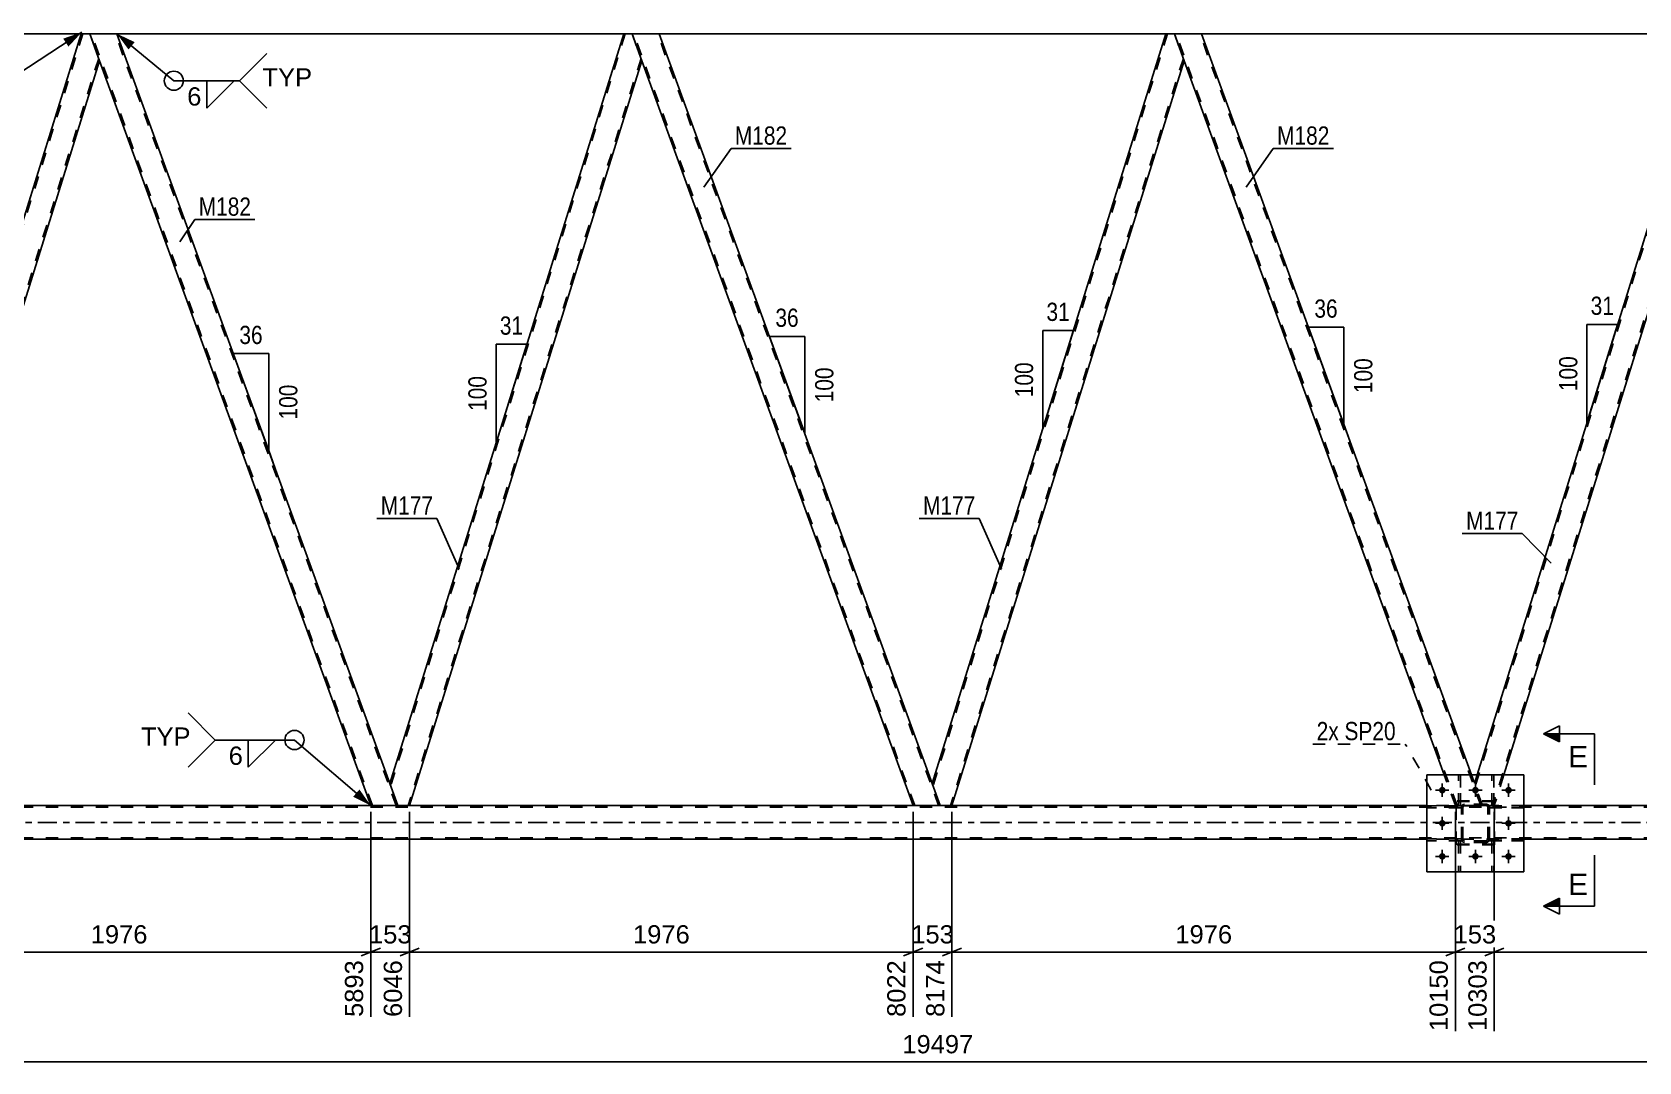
# Model space of a CAD drawing. Header units: millimetres. Extents: x 0 to 841, y 0 to 594.
# Drawn here: x 276.7 to 529, y 272.8 to 434.5 of the extents above; entities that cross this region are included whole.
import ezdxf

# ---------------------------------------------------------------- set-up
doc = ezdxf.new("R2010")
doc.units = ezdxf.units.MM
doc.linetypes.add('DXK_LINE_DOT2', pattern=[3.9198, 1.9599, -1.9599])
doc.linetypes.add('DXK_LINE_DOT3', pattern=[5.9187, 2.979, -0.9799, 0.9799, -0.9799])
doc.styles.add('Arial', font='ARIAL.TTF', dxfattribs={"height": 0.2})
doc.styles.add('Arial Narrow', font='ARIALN.TTF', dxfattribs={"height": 0.2})

# ---------------------------------------------------------------- blocks, each defined once
blk = doc.blocks.new('Part-318892525-4737 - 4655')
at = {"color": 2, "linetype": 'Continuous'}
for p, q in [((500.65, 317.88), (500.65, 317.88)), ((500.97, 317.88), (500.65, 317.88)), ((500.97, 317.88), (500.97, 317.88))]:
    blk.add_line(p, q, dxfattribs=at)
at = {"color": 7, "linetype": 'DXK_LINE_DOT2'}
for p, q in [((500.65, 313.04), (500.65, 317.88)), ((500.97, 313.04), (500.97, 317.88)), ((500.65, 313.64), (500.97, 313.64)), ((500.97, 313.04), (500.65, 313.04))]:
    blk.add_line(p, q, dxfattribs=at)
blk = doc.blocks.new('Part-318892525-4738 - 4655')
at = {"color": 2, "linetype": 'Continuous'}
for p, q in [((505.85, 317.88), (505.85, 317.88)), ((506.17, 317.88), (505.85, 317.88)), ((506.17, 317.88), (506.17, 317.88))]:
    blk.add_line(p, q, dxfattribs=at)
at = {"color": 7, "linetype": 'DXK_LINE_DOT2'}
for p, q in [((505.85, 313.04), (505.85, 317.88)), ((506.17, 313.04), (506.17, 317.88)), ((505.85, 313.64), (506.17, 313.64)), ((506.17, 313.04), (505.85, 313.04))]:
    blk.add_line(p, q, dxfattribs=at)
blk = doc.blocks.new('Part-318892525-4742 - 4655')
at = {"color": 7, "linetype": 'DXK_LINE_DOT2'}
for p, q in [((501.09, 307.84), (495.69, 307.84)), ((495.69, 307.84), (495.69, 307.52)), ((500.49, 307.52), (500.49, 307.84)), ((501.09, 307.52), (501.09, 307.84)), ((501.09, 307.52), (495.69, 307.52))]:
    blk.add_line(p, q, dxfattribs=at)
blk = doc.blocks.new('Part-318892525-4767 - 4655')
at = {"color": 7, "linetype": 'DXK_LINE_DOT2'}
for p, q in [((505.49, 307.52), (505.49, 307.84)), ((505.49, 307.84), (510.89, 307.84)), ((506.09, 307.52), (506.09, 307.84)), ((510.89, 307.84), (510.89, 307.52)), ((510.89, 307.52), (505.49, 307.52))]:
    blk.add_line(p, q, dxfattribs=at)
blk = doc.blocks.new('Part-318892525-4768 - 4655')
at = {"color": 7, "linetype": 'DXK_LINE_DOT2'}
for p, q in [((505.49, 312.72), (505.49, 313.04)), ((505.49, 313.04), (510.89, 313.04)), ((506.09, 312.72), (506.09, 313.04)), ((510.89, 313.04), (510.89, 312.72)), ((510.89, 312.72), (505.49, 312.72))]:
    blk.add_line(p, q, dxfattribs=at)
blk = doc.blocks.new('Part-318892525-4772 - 4655')
at = {"color": 7, "linetype": 'DXK_LINE_DOT2'}
for p, q in [((510.89, 313.04), (505.49, 313.04)), ((505.49, 313.04), (505.49, 312.72)), ((506.09, 312.72), (506.09, 313.04)), ((510.89, 312.72), (510.89, 313.04)), ((505.49, 312.72), (510.89, 312.72))]:
    blk.add_line(p, q, dxfattribs=at)
blk = doc.blocks.new('Part-318892525-4773 - 4655')
at = {"color": 7, "linetype": 'DXK_LINE_DOT2'}
for p, q in [((501.09, 312.8), (501.13, 312.98)), ((501.13, 312.98), (501.09, 312.8)), ((501.09, 307.76), (501.09, 312.8)), ((501.33, 312.8), (501.35, 312.89)), ((501.33, 307.76), (501.33, 312.8)), ((501.35, 312.89), (501.4, 312.97)), ((501.39, 313.24), (501.57, 313.28)), ((501.57, 313.28), (501.39, 313.24)), ((501.4, 312.97), (501.48, 313.02)), ((501.48, 313.02), (501.57, 313.04)), ((505.01, 313.28), (501.57, 313.28)), ((501.57, 313.04), (505.01, 313.04)), ((505.01, 313.28), (505.2, 313.24)), ((505.2, 313.24), (505.01, 313.28)), ((505.01, 313.04), (505.1, 313.02)), ((505.1, 313.02), (505.18, 312.97)), ((505.18, 312.97), (505.23, 312.89)), ((505.23, 312.89), (505.25, 312.8)), ((505.25, 307.76), (505.25, 312.8)), ((505.46, 312.98), (505.49, 312.8)), ((505.49, 312.8), (505.46, 312.98)), ((505.49, 307.76), (505.49, 312.8)), ((501.13, 307.58), (501.09, 307.76)), ((501.09, 307.76), (501.13, 307.58)), ((501.35, 307.67), (501.33, 307.76)), ((505.25, 307.76), (505.23, 307.67)), ((505.49, 307.76), (505.46, 307.58)), ((505.46, 307.58), (505.49, 307.76)), ((501.4, 307.59), (501.35, 307.67)), ((501.57, 307.28), (501.39, 307.32)), ((501.39, 307.32), (501.57, 307.28)), ((501.48, 307.54), (501.4, 307.59)), ((501.57, 307.52), (501.48, 307.54)), ((505.01, 307.52), (501.57, 307.52)), ((505.01, 307.28), (501.57, 307.28)), ((505.1, 307.54), (505.01, 307.52)), ((505.2, 307.32), (505.01, 307.28)), ((505.01, 307.28), (505.2, 307.32)), ((505.18, 307.59), (505.1, 307.54)), ((505.23, 307.67), (505.18, 307.59))]:
    blk.add_line(p, q, dxfattribs=at)
at = {"color": 7, "linetype": 'DXK_LINE_DOT3'}
blk.add_line((503.29, 310.28), (503.29, 310.28), dxfattribs=at)
at = {"color": 7, "linetype": 'DXK_LINE_DOT2'}
for centre, start, end in [((501.57, 312.8), 112.5, 157.5), ((501.57, 312.8), 112.5, 157.5), ((505.01, 312.8), 22.5, 67.5), ((505.01, 312.8), 22.5, 67.5), ((501.57, 307.76), 202.5, 247.5), ((501.57, 307.76), 202.5, 247.5), ((505.01, 307.76), 292.5, 337.5), ((505.01, 307.76), 292.5, 337.5)]:
    blk.add_arc(centre, 0.48, start, end, dxfattribs=at)
blk = doc.blocks.new('Part-318892525-5115 - 4655')
at = {"color": 2, "linetype": 'Continuous'}
for p, q in [((369.58, 434.28), (332.88, 316.53)), ((370.9, 434.28), (369.58, 434.28)), ((370.9, 434.28), (372.44, 430.03)), ((372.44, 430.03), (335.98, 313.06)), ((334.14, 313.06), (332.88, 316.53))]:
    blk.add_line(p, q, dxfattribs=at)
at = {"color": 7, "linetype": 'DXK_LINE_DOT2'}
for p, q in [((369.83, 434.28), (333.01, 316.16)), ((372.31, 430.4), (335.73, 313.06)), ((335.98, 313.06), (334.14, 313.06))]:
    blk.add_line(p, q, dxfattribs=at)
blk = doc.blocks.new('Part-318892525-4739 - 4655')
at = {"color": 7, "linetype": 'DXK_LINE_DOT2'}
for p, q in [((505.85, 307.52), (506.17, 307.52)), ((505.85, 307.52), (505.85, 302.68)), ((505.85, 306.92), (506.17, 306.92)), ((506.17, 307.52), (506.17, 302.68)), ((506.17, 302.68), (505.85, 302.68))]:
    blk.add_line(p, q, dxfattribs=at)
blk = doc.blocks.new('Part-318892525-4740 - 4655')
at = {"color": 7, "linetype": 'DXK_LINE_DOT2'}
for p, q in [((500.65, 313.04), (500.65, 317.88)), ((500.65, 317.88), (500.97, 317.88)), ((500.97, 317.88), (500.97, 313.04)), ((500.65, 313.64), (500.97, 313.64)), ((500.97, 313.04), (500.65, 313.04))]:
    blk.add_line(p, q, dxfattribs=at)
blk = doc.blocks.new('Part-318892525-4741 - 4655')
at = {"color": 7, "linetype": 'DXK_LINE_DOT2'}
for p, q in [((505.85, 313.04), (505.85, 317.88)), ((505.85, 317.88), (506.17, 317.88)), ((506.17, 317.88), (506.17, 313.04)), ((505.85, 313.64), (506.17, 313.64)), ((506.17, 313.04), (505.85, 313.04))]:
    blk.add_line(p, q, dxfattribs=at)
blk = doc.blocks.new('Part-318892525-4754 - 4655')
at = {"color": 7, "linetype": 'DXK_LINE_DOT2'}
for p, q in [((284.7, 434.28), (247.88, 316.16)), ((287.17, 430.4), (250.6, 313.06)), ((248.16, 317.88), (247.74, 316.53)), ((252.35, 317.88), (250.85, 313.06)), ((249.01, 313.06), (247.74, 316.53)), ((250.85, 313.06), (249.01, 313.06))]:
    blk.add_line(p, q, dxfattribs=at)
at = {"color": 2, "linetype": 'Continuous'}
for p, q in [((284.44, 434.28), (248.16, 317.88)), ((285.76, 434.28), (284.44, 434.28)), ((287.31, 430.03), (285.76, 434.28)), ((287.31, 430.03), (252.35, 317.88))]:
    blk.add_line(p, q, dxfattribs=at)
blk = doc.blocks.new('Part-318892525-4759 - 4655')
at = {"color": 2, "linetype": 'Continuous'}
for p, q in [((454.71, 434.28), (418.01, 316.53)), ((456.03, 434.28), (454.71, 434.28)), ((456.03, 434.28), (457.58, 430.03)), ((457.58, 430.03), (421.12, 313.06)), ((419.27, 313.06), (418.01, 316.53))]:
    blk.add_line(p, q, dxfattribs=at)
at = {"color": 7, "linetype": 'DXK_LINE_DOT2'}
for p, q in [((454.96, 434.28), (418.15, 316.16)), ((457.44, 430.4), (420.87, 313.06)), ((421.12, 313.06), (419.27, 313.06))]:
    blk.add_line(p, q, dxfattribs=at)
blk = doc.blocks.new('Part-318892525-4764 - 4655')
at = {"color": 7, "linetype": 'DXK_LINE_DOT2'}
for p, q in [((540.1, 434.28), (503.28, 316.16)), ((542.58, 430.4), (506, 313.06)), ((503.56, 317.88), (503.15, 316.53)), ((507.75, 317.88), (506.25, 313.06)), ((504.41, 313.06), (503.15, 316.53)), ((506.25, 313.06), (504.41, 313.06))]:
    blk.add_line(p, q, dxfattribs=at)
at = {"color": 2, "linetype": 'Continuous'}
for p, q in [((539.85, 434.28), (503.56, 317.88)), ((541.17, 434.28), (539.85, 434.28)), ((542.71, 430.03), (541.17, 434.28)), ((542.71, 430.03), (507.75, 317.88))]:
    blk.add_line(p, q, dxfattribs=at)
blk = doc.blocks.new('Part-318892525-4765 - 4655')
at = {"color": 7, "linetype": 'DXK_LINE_DOT2'}
for p, q in [((501.09, 307.84), (495.69, 307.84)), ((495.69, 307.52), (495.69, 307.84)), ((500.49, 307.52), (500.49, 307.84)), ((501.09, 307.84), (501.09, 307.52)), ((501.09, 307.52), (495.69, 307.52))]:
    blk.add_line(p, q, dxfattribs=at)
blk = doc.blocks.new('Part-318892525-4766 - 4655')
at = {"color": 7, "linetype": 'DXK_LINE_DOT2'}
for p, q in [((501.09, 313.04), (495.69, 313.04)), ((495.69, 312.72), (495.69, 313.04)), ((500.49, 312.72), (500.49, 313.04)), ((501.09, 313.04), (501.09, 312.72)), ((501.09, 312.72), (495.69, 312.72))]:
    blk.add_line(p, q, dxfattribs=at)
blk = doc.blocks.new('Part-318892525-4771 - 4655')
at = {"color": 7, "linetype": 'DXK_LINE_DOT2'}
for p, q in [((510.89, 307.84), (505.49, 307.84)), ((505.49, 307.84), (505.49, 307.52)), ((506.09, 307.52), (506.09, 307.84)), ((510.89, 307.52), (510.89, 307.84)), ((505.49, 307.52), (510.89, 307.52))]:
    blk.add_line(p, q, dxfattribs=at)
blk = doc.blocks.new('Part-318892525-4774 - 4655')
at = {"color": 7, "linetype": 'DXK_LINE_DOT2'}
for p, q in [((500.97, 307.52), (500.65, 307.52)), ((500.65, 307.52), (500.65, 302.68)), ((500.65, 306.92), (500.97, 306.92)), ((500.97, 307.52), (500.97, 302.68)), ((500.65, 302.68), (500.97, 302.68))]:
    blk.add_line(p, q, dxfattribs=at)
blk = doc.blocks.new('Part-318892525-4775 - 4655')
at = {"color": 7, "linetype": 'DXK_LINE_DOT2'}
for p, q in [((506.17, 307.52), (505.85, 307.52)), ((505.85, 307.52), (505.85, 302.68)), ((505.85, 306.92), (506.17, 306.92)), ((506.17, 307.52), (506.17, 302.68)), ((505.85, 302.68), (506.17, 302.68))]:
    blk.add_line(p, q, dxfattribs=at)
blk = doc.blocks.new('Part-318892525-4796 - 4655')
at = {"color": 2, "linetype": 'Continuous'}
for p, q in [((290.02, 434.28), (285.76, 434.28)), ((290.02, 434.28), (332.88, 316.53)), ((329.88, 313.06), (287.31, 430.03))]:
    blk.add_line(p, q, dxfattribs=at)
at = {"color": 7, "linetype": 'DXK_LINE_DOT2'}
for p, q in [((285.76, 434.28), (287.31, 430.03)), ((330.14, 313.06), (286.02, 434.28)), ((286.02, 434.28), (286.04, 434.28)), ((333.88, 313.06), (289.76, 434.28)), ((334.14, 313.06), (332.88, 316.53)), ((334.14, 313.06), (329.88, 313.06))]:
    blk.add_line(p, q, dxfattribs=at)
blk = doc.blocks.new('Part-318892525-4801 - 4655')
at = {"color": 2, "linetype": 'Continuous'}
for p, q in [((460.29, 434.28), (456.03, 434.28)), ((460.29, 434.28), (502.66, 317.88)), ((498.4, 317.88), (457.58, 430.03))]:
    blk.add_line(p, q, dxfattribs=at)
at = {"color": 7, "linetype": 'DXK_LINE_DOT2'}
for p, q in [((456.03, 434.28), (457.58, 430.03)), ((500.41, 313.06), (456.29, 434.28)), ((456.29, 434.28), (456.31, 434.28)), ((504.15, 313.06), (460.03, 434.28)), ((500.15, 313.06), (498.4, 317.88)), ((504.41, 313.06), (502.66, 317.88)), ((504.41, 313.06), (500.15, 313.06))]:
    blk.add_line(p, q, dxfattribs=at)
blk = doc.blocks.new('Part-318892525-4807 - 4655')
at = {"color": 7, "linetype": 'DXK_LINE_DOT2'}
for p, q in [((501.09, 312.8), (501.13, 312.98)), ((501.13, 312.98), (501.09, 312.8)), ((501.09, 307.76), (501.09, 312.8)), ((501.33, 312.8), (501.35, 312.89)), ((501.33, 307.76), (501.33, 312.8)), ((501.35, 312.89), (501.4, 312.97)), ((501.39, 313.24), (501.57, 313.28)), ((501.57, 313.28), (501.39, 313.24)), ((501.4, 312.97), (501.48, 313.02)), ((501.48, 313.02), (501.57, 313.04)), ((505.01, 313.28), (501.57, 313.28)), ((501.57, 313.04), (505.01, 313.04)), ((505.01, 313.28), (505.2, 313.24)), ((505.2, 313.24), (505.01, 313.28)), ((505.01, 313.04), (505.1, 313.02)), ((505.1, 313.02), (505.18, 312.97)), ((505.18, 312.97), (505.23, 312.89)), ((505.23, 312.89), (505.25, 312.8)), ((505.25, 307.76), (505.25, 312.8)), ((505.46, 312.98), (505.49, 312.8)), ((505.49, 312.8), (505.46, 312.98)), ((505.49, 307.76), (505.49, 312.8)), ((501.13, 307.58), (501.09, 307.76)), ((501.09, 307.76), (501.13, 307.58)), ((501.35, 307.67), (501.33, 307.76)), ((505.25, 307.76), (505.23, 307.67)), ((505.49, 307.76), (505.46, 307.58)), ((505.46, 307.58), (505.49, 307.76)), ((501.4, 307.59), (501.35, 307.67)), ((501.57, 307.28), (501.39, 307.32)), ((501.39, 307.32), (501.57, 307.28)), ((501.48, 307.54), (501.4, 307.59)), ((501.57, 307.52), (501.48, 307.54)), ((505.01, 307.52), (501.57, 307.52)), ((505.01, 307.28), (501.57, 307.28)), ((505.1, 307.54), (505.01, 307.52)), ((505.2, 307.32), (505.01, 307.28)), ((505.01, 307.28), (505.2, 307.32)), ((505.18, 307.59), (505.1, 307.54)), ((505.23, 307.67), (505.18, 307.59))]:
    blk.add_line(p, q, dxfattribs=at)
at = {"color": 7, "linetype": 'DXK_LINE_DOT3'}
blk.add_line((503.29, 310.28), (503.29, 310.28), dxfattribs=at)
at = {"color": 7, "linetype": 'DXK_LINE_DOT2'}
for centre, start, end in [((501.57, 312.8), 112.5, 157.5), ((501.57, 312.8), 112.5, 157.5), ((505.01, 312.8), 22.5, 67.5), ((505.01, 312.8), 22.5, 67.5), ((501.57, 307.76), 202.5, 247.5), ((501.57, 307.76), 202.5, 247.5), ((505.01, 307.76), 292.5, 337.5), ((505.01, 307.76), 292.5, 337.5)]:
    blk.add_arc(centre, 0.48, start, end, dxfattribs=at)
blk = doc.blocks.new('Part-318892525-4808 - 4655')
at = {"color": 7, "linetype": 'DXK_LINE_DOT2'}
for p, q in [((500.65, 307.52), (500.97, 307.52)), ((500.65, 307.52), (500.65, 302.68)), ((500.65, 306.92), (500.97, 306.92)), ((500.97, 307.52), (500.97, 302.68)), ((500.97, 302.68), (500.65, 302.68))]:
    blk.add_line(p, q, dxfattribs=at)
blk = doc.blocks.new('Bolt-318892525-4809 - 4655')
at = {"color": 1, "linetype": 'Continuous'}
for p, q in [((497.05, 315.48), (497.74, 315.48)), ((498.09, 316.52), (498.09, 315.83)), ((499.13, 315.48), (498.44, 315.48)), ((502.25, 315.48), (502.94, 315.48)), ((503.29, 316.52), (503.29, 315.83)), ((504.33, 315.48), (503.64, 315.48)), ((507.45, 315.48), (508.14, 315.48)), ((508.49, 316.52), (508.49, 315.83)), ((509.53, 315.48), (508.84, 315.48)), ((498.09, 314.44), (498.09, 315.13)), ((503.29, 314.44), (503.29, 315.13)), ((508.49, 314.44), (508.49, 315.13)), ((497.05, 310.28), (497.74, 310.28)), ((498.09, 311.32), (498.09, 310.63)), ((499.13, 310.28), (498.44, 310.28)), ((507.45, 310.28), (508.14, 310.28)), ((508.49, 311.32), (508.49, 310.63)), ((509.53, 310.28), (508.84, 310.28)), ((498.09, 309.24), (498.09, 309.93)), ((508.49, 309.24), (508.49, 309.93)), ((498.09, 306.12), (498.09, 305.43)), ((503.29, 306.12), (503.29, 305.43)), ((508.49, 306.12), (508.49, 305.43)), ((497.05, 305.08), (497.74, 305.08)), ((498.09, 304.04), (498.09, 304.73)), ((499.13, 305.08), (498.44, 305.08)), ((502.25, 305.08), (502.94, 305.08)), ((503.29, 304.04), (503.29, 304.73)), ((504.33, 305.08), (503.64, 305.08)), ((507.45, 305.08), (508.14, 305.08)), ((508.49, 304.04), (508.49, 304.73)), ((509.53, 305.08), (508.84, 305.08))]:
    blk.add_line(p, q, dxfattribs=at)
blk = doc.blocks.new('Bolt-318892525-4810 - 4655')
at = {"linetype": 'Continuous'}
for points in [[(498.61, 315.48, -1), (497.57, 315.48, -1)], [(503.81, 315.48, -1), (502.77, 315.48, -1)], [(509.01, 315.48, -1), (507.97, 315.48, -1)], [(498.61, 310.28, -1), (497.57, 310.28, -1)], [(509.01, 310.28, -1), (507.97, 310.28, -1)], [(498.61, 305.08, -1), (497.57, 305.08, -1)], [(503.81, 305.08, -1), (502.77, 305.08, -1)], [(509.01, 305.08, -1), (507.97, 305.08, -1)]]:
    blk.add_hatch(color=1, dxfattribs=at).paths.add_polyline_path(points)
at = {"color": 1, "linetype": 'Continuous'}
for p, q in [((499.13, 315.48), (497.05, 315.48)), ((498.09, 316.52), (498.09, 314.44)), ((504.33, 315.48), (502.25, 315.48)), ((503.29, 316.52), (503.29, 314.44)), ((509.53, 315.48), (507.45, 315.48)), ((508.49, 316.52), (508.49, 314.44)), ((499.13, 310.28), (497.05, 310.28)), ((498.09, 311.32), (498.09, 309.24)), ((509.53, 310.28), (507.45, 310.28)), ((508.49, 311.32), (508.49, 309.24)), ((498.09, 306.12), (498.09, 304.04)), ((503.29, 306.12), (503.29, 304.04)), ((508.49, 306.12), (508.49, 304.04)), ((499.13, 305.08), (497.05, 305.08)), ((504.33, 305.08), (502.25, 305.08)), ((509.53, 305.08), (507.45, 305.08))]:
    blk.add_line(p, q, dxfattribs=at)
blk = doc.blocks.new('Part-318892525-4830 - 4655')
at = {"color": 7, "linetype": 'DXK_LINE_DOT2'}
for p, q in [((506.29, 313.68), (500.29, 313.68)), ((500.29, 306.88), (500.29, 313.68)), ((506.29, 306.88), (506.29, 313.68)), ((506.29, 306.88), (500.29, 306.88))]:
    blk.add_line(p, q, dxfattribs=at)
blk = doc.blocks.new('Part-318892525-4831 - 4655')
at = {"color": 7, "linetype": 'DXK_LINE_DOT2'}
for p, q in [((506.29, 313.81), (500.29, 313.81)), ((500.29, 307.01), (500.29, 313.81)), ((506.29, 307.01), (506.29, 313.81)), ((506.29, 307.01), (500.29, 307.01))]:
    blk.add_line(p, q, dxfattribs=at)
blk = doc.blocks.new('Part-318892525-4837 - 4655')
at = {"color": 2, "linetype": 'Continuous'}
for p, q in [((510.89, 317.88), (495.69, 317.88)), ((495.69, 317.88), (495.69, 302.68)), ((510.89, 302.68), (510.89, 317.88)), ((495.69, 302.68), (510.89, 302.68))]:
    blk.add_line(p, q, dxfattribs=at)
blk = doc.blocks.new('Part-318892525-4864 - 4655')
at = {"color": 7, "linetype": 'DXK_LINE_DOT2'}
for p, q in [((495.69, 302.68), (495.69, 317.88)), ((495.69, 317.88), (510.89, 317.88)), ((510.89, 317.88), (510.89, 302.68)), ((510.89, 302.68), (495.69, 302.68))]:
    blk.add_line(p, q, dxfattribs=at)
blk = doc.blocks.new('Part-318892525-4882 - 4655')
at = {"color": 7, "linetype": 'DXK_LINE_DOT2'}
for p, q in [((501.09, 313.04), (495.69, 313.04)), ((495.69, 313.04), (495.69, 312.72)), ((500.49, 312.72), (500.49, 313.04)), ((501.09, 312.72), (501.09, 313.04)), ((501.09, 312.72), (495.69, 312.72))]:
    blk.add_line(p, q, dxfattribs=at)
blk = doc.blocks.new('Part-318892525-5029 - 4655')
at = {"color": 2, "linetype": 'Continuous'}
for p, q in [((284.44, 434.28), (204.89, 434.28)), ((369.58, 434.28), (290.02, 434.28)), ((454.71, 434.28), (375.15, 434.28)), ((539.85, 434.28), (460.29, 434.28))]:
    blk.add_line(p, q, dxfattribs=at)
at = {"color": 7, "linetype": 'DXK_LINE_DOT2'}
for p, q in [((290.02, 434.28), (284.44, 434.28)), ((375.15, 434.28), (369.58, 434.28)), ((460.29, 434.28), (454.71, 434.28))]:
    blk.add_line(p, q, dxfattribs=at)
blk = doc.blocks.new('Part-318892525-5034 - 4655')
at = {"color": 7, "linetype": 'DXK_LINE_DOT2'}
for p, q in [((778.64, 312.82), (94.15, 312.82)), ((510.89, 313.06), (495.69, 313.06)), ((778.64, 308.02), (94.15, 308.02)), ((510.89, 307.78), (495.69, 307.78))]:
    blk.add_line(p, q, dxfattribs=at)
at = {"color": 2, "linetype": 'Continuous'}
for p, q in [((495.69, 313.06), (255.68, 313.06)), ((665.96, 313.06), (510.89, 313.06)), ((495.69, 307.78), (255.68, 307.78)), ((665.96, 307.78), (510.89, 307.78))]:
    blk.add_line(p, q, dxfattribs=at)
at = {"color": 7, "linetype": 'DXK_LINE_DOT3'}
blk.add_line((94.15, 310.42), (778.64, 310.42), dxfattribs=at)
blk = doc.blocks.new('Part-318892525-5120 - 4655')
at = {"color": 2, "linetype": 'Continuous'}
for p, q in [((375.15, 434.28), (370.9, 434.28)), ((375.15, 434.28), (418.01, 316.53)), ((415.02, 313.06), (372.44, 430.03))]:
    blk.add_line(p, q, dxfattribs=at)
at = {"color": 7, "linetype": 'DXK_LINE_DOT2'}
for p, q in [((370.9, 434.28), (372.44, 430.03)), ((415.27, 313.06), (371.15, 434.28)), ((371.15, 434.28), (371.17, 434.28)), ((419.02, 313.06), (374.9, 434.28)), ((419.27, 313.06), (418.01, 316.53)), ((419.27, 313.06), (415.02, 313.06))]:
    blk.add_line(p, q, dxfattribs=at)
blk = doc.blocks.new('AngleDimension-318892525-15305 - 4655')
at = {"color": 7, "linetype": 'Continuous'}
for p, q in [((482.61, 388.18), (477.07, 388.18)), ((482.61, 372.96), (477.07, 388.18)), ((482.61, 372.96), (482.61, 388.18)), ((483.57, 370.33), (482.61, 372.96))]:
    blk.add_line(p, q, dxfattribs=at)
at = {"color": 0}
for points in [[(482.27, 389.08), (482.27, 393.28), (477.41, 393.28), (477.41, 389.08)], [(487.71, 383.91), (483.51, 383.91), (483.51, 377.23), (487.71, 377.23)]]:
    blk.add_wipeout(points, dxfattribs=at)
at = {"color": 3, "style": 'Arial Narrow'}
blk.add_text('36', height=2.863, dxfattribs=at).set_placement((478.01, 389.68))
blk.add_text('100', height=2.863, rotation=90.0002, dxfattribs=at).set_placement((487.11, 377.83))
blk = doc.blocks.new('StraightDimension-318892525-5943 - 4655')
at = {"color": 7, "linetype": 'Continuous'}
for p, q in [((415.02, 312.06), (415.02, 279.87)), ((421.12, 312.06), (421.12, 279.87)), ((413.52, 289.46), (416.52, 290.66)), ((422.62, 290.66), (419.62, 289.46)), ((415.02, 290.06), (421.12, 290.06))]:
    blk.add_line(p, q, dxfattribs=at)
at = {"color": 0}
blk.add_wipeout([(422, 290.81), (422, 295.01), (414.13, 295.01), (414.13, 290.81)], dxfattribs=at)
at = {"color": 0, "linetype": 'Continuous'}
blk.add_wipeout([(420.52, 289.36), (416.32, 289.36), (416.32, 279.27), (420.52, 279.27)], dxfattribs=at)
at = {"color": 3, "style": 'Arial'}
blk.add_text('153', height=2.865, dxfattribs=at).set_placement((414.73, 291.41))
at = {"color": 3, "linetype": 'Continuous', "style": 'Arial'}
blk.add_text('8174', height=2.865, rotation=90.0002, dxfattribs=at).set_placement((419.92, 279.87))
blk = doc.blocks.new('AngleDimension-318892525-6147 - 4655')
at = {"color": 7, "linetype": 'Continuous'}
for p, q in [((520.79, 388.62), (525.61, 388.62)), ((520.79, 373.15), (525.61, 388.62)), ((520.79, 373.15), (520.79, 388.62)), ((523.91, 383.14), (525.61, 388.62))]:
    blk.add_line(p, q, dxfattribs=at)
at = {"color": 0}
for points in [[(525.63, 389.52), (525.63, 393.72), (520.78, 393.72), (520.78, 389.52)], [(519.89, 384.23), (515.69, 384.23), (515.69, 377.55), (519.89, 377.55)]]:
    blk.add_wipeout(points, dxfattribs=at)
at = {"color": 3, "style": 'Arial Narrow'}
blk.add_text('31', height=2.863, dxfattribs=at).set_placement((521.38, 390.12))
blk.add_text('100', height=2.863, rotation=90.0002, dxfattribs=at).set_placement((519.29, 378.15))
blk = doc.blocks.new('StraightDimension-318892525-5983 - 4655')
at = {"color": 7, "linetype": 'Continuous'}
for p, q in [((329.88, 312.06), (329.88, 279.87)), ((335.98, 312.06), (335.98, 279.87)), ((328.38, 289.46), (331.38, 290.66)), ((337.48, 290.66), (334.48, 289.46)), ((329.88, 290.06), (335.98, 290.06))]:
    blk.add_line(p, q, dxfattribs=at)
at = {"color": 0}
blk.add_wipeout([(336.87, 290.81), (336.87, 295.01), (329, 295.01), (329, 290.81)], dxfattribs=at)
at = {"color": 0, "linetype": 'Continuous'}
blk.add_wipeout([(335.38, 289.36), (331.18, 289.36), (331.18, 279.27), (335.38, 279.27)], dxfattribs=at)
at = {"color": 3, "style": 'Arial'}
blk.add_text('153', height=2.865, dxfattribs=at).set_placement((329.6, 291.41))
at = {"color": 3, "linetype": 'Continuous', "style": 'Arial'}
blk.add_text('6046', height=2.865, rotation=90.0002, dxfattribs=at).set_placement((334.78, 279.87))
blk = doc.blocks.new('AngleDimension-318892525-6253 - 4655')
at = {"color": 7, "linetype": 'Continuous'}
for p, q in [((349.56, 385.51), (354.38, 385.51)), ((349.56, 370.05), (354.38, 385.51)), ((349.56, 370.05), (349.56, 385.51)), ((349.91, 371.18), (354.38, 385.51))]:
    blk.add_line(p, q, dxfattribs=at)
at = {"color": 0}
for points in [[(354.4, 386.41), (354.4, 390.61), (349.54, 390.61), (349.54, 386.41)], [(348.66, 381.12), (344.46, 381.12), (344.46, 374.44), (348.66, 374.44)]]:
    blk.add_wipeout(points, dxfattribs=at)
at = {"color": 3, "style": 'Arial Narrow'}
blk.add_text('31', height=2.863, dxfattribs=at).set_placement((350.14, 387.01))
blk.add_text('100', height=2.863, rotation=90.0002, dxfattribs=at).set_placement((348.06, 375.04))
blk = doc.blocks.new('StraightDimension-318892525-5692 - 4655')
at = {"color": 7, "linetype": 'Continuous'}
blk.add_line((49.87, 272.81), (787.9, 272.81), dxfattribs=at)
at = {"color": 0}
blk.add_wipeout([(425.04, 273.56), (425.04, 277.76), (412.73, 277.76), (412.73, 273.56)], dxfattribs=at)
at = {"color": 3, "style": 'Arial'}
blk.add_text('19497', height=2.865, dxfattribs=at).set_placement((413.33, 274.16))
blk = doc.blocks.new('StraightDimension-318892525-5883 - 4655')
at = {"color": 7, "linetype": 'Continuous'}
for p, q in [((506.25, 312.06), (506.25, 277.65)), ((585.29, 312.06), (585.29, 277.65)), ((507.75, 290.66), (504.75, 289.46)), ((583.79, 289.46), (586.79, 290.66)), ((506.25, 290.06), (585.29, 290.06))]:
    blk.add_line(p, q, dxfattribs=at)
at = {"color": 0}
blk.add_wipeout([(550.82, 290.81), (550.82, 295.01), (540.72, 295.01), (540.72, 290.81)], dxfattribs=at)
at = {"color": 0, "linetype": 'Continuous'}
blk.add_wipeout([(584.69, 289.36), (580.49, 289.36), (580.49, 277.05), (584.69, 277.05)], dxfattribs=at)
at = {"color": 3, "style": 'Arial'}
blk.add_text('1976', height=2.865, dxfattribs=at).set_placement((541.32, 291.41))
at = {"color": 3, "linetype": 'Continuous', "style": 'Arial'}
blk.add_text('12278', height=2.865, rotation=90.0002, dxfattribs=at).set_placement((584.09, 277.65))
blk = doc.blocks.new('StraightDimension-318892525-5903 - 4655')
at = {"color": 7, "linetype": 'Continuous'}
for p, q in [((500.15, 312.06), (500.15, 277.65)), ((506.25, 312.06), (506.25, 277.65)), ((498.65, 289.46), (501.65, 290.66)), ((507.75, 290.66), (504.75, 289.46)), ((500.15, 290.06), (506.25, 290.06))]:
    blk.add_line(p, q, dxfattribs=at)
at = {"color": 0}
blk.add_wipeout([(507.14, 290.81), (507.14, 295.01), (499.27, 295.01), (499.27, 290.81)], dxfattribs=at)
at = {"color": 0, "linetype": 'Continuous'}
blk.add_wipeout([(505.65, 289.36), (501.45, 289.36), (501.45, 277.05), (505.65, 277.05)], dxfattribs=at)
at = {"color": 3, "style": 'Arial'}
blk.add_text('153', height=2.865, dxfattribs=at).set_placement((499.87, 291.41))
at = {"color": 3, "linetype": 'Continuous', "style": 'Arial'}
blk.add_text('10303', height=2.865, rotation=90.0002, dxfattribs=at).set_placement((505.05, 277.65))
blk = doc.blocks.new('StraightDimension-318892525-5923 - 4655')
at = {"color": 7, "linetype": 'Continuous'}
for p, q in [((421.12, 312.06), (421.12, 279.87)), ((500.15, 312.06), (500.15, 277.65)), ((422.62, 290.66), (419.62, 289.46)), ((498.65, 289.46), (501.65, 290.66)), ((421.12, 290.06), (500.15, 290.06))]:
    blk.add_line(p, q, dxfattribs=at)
at = {"color": 0}
blk.add_wipeout([(465.68, 290.81), (465.68, 295.01), (455.59, 295.01), (455.59, 290.81)], dxfattribs=at)
at = {"color": 0, "linetype": 'Continuous'}
blk.add_wipeout([(499.55, 289.36), (495.35, 289.36), (495.35, 277.05), (499.55, 277.05)], dxfattribs=at)
at = {"color": 3, "style": 'Arial'}
blk.add_text('1976', height=2.865, dxfattribs=at).set_placement((456.19, 291.41))
at = {"color": 3, "linetype": 'Continuous', "style": 'Arial'}
blk.add_text('10150', height=2.865, rotation=90.0002, dxfattribs=at).set_placement((498.95, 277.65))
blk = doc.blocks.new('StraightDimension-318892525-5963 - 4655')
at = {"color": 7, "linetype": 'Continuous'}
for p, q in [((335.98, 312.06), (335.98, 279.87)), ((415.02, 312.06), (415.02, 279.87)), ((337.48, 290.66), (334.48, 289.46)), ((413.52, 289.46), (416.52, 290.66)), ((335.98, 290.06), (415.02, 290.06))]:
    blk.add_line(p, q, dxfattribs=at)
at = {"color": 0}
blk.add_wipeout([(380.55, 290.81), (380.55, 295.01), (370.45, 295.01), (370.45, 290.81)], dxfattribs=at)
at = {"color": 0, "linetype": 'Continuous'}
blk.add_wipeout([(414.42, 289.36), (410.22, 289.36), (410.22, 279.27), (414.42, 279.27)], dxfattribs=at)
at = {"color": 3, "style": 'Arial'}
blk.add_text('1976', height=2.865, dxfattribs=at).set_placement((371.05, 291.41))
at = {"color": 3, "linetype": 'Continuous', "style": 'Arial'}
blk.add_text('8022', height=2.865, rotation=90.0002, dxfattribs=at).set_placement((413.82, 279.87))
blk = doc.blocks.new('StraightDimension-318892525-6003 - 4655')
at = {"color": 7, "linetype": 'Continuous'}
for p, q in [((250.85, 312.06), (250.85, 279.87)), ((329.88, 312.06), (329.88, 279.87)), ((252.35, 290.66), (249.35, 289.46)), ((328.38, 289.46), (331.38, 290.66)), ((250.85, 290.06), (329.88, 290.06))]:
    blk.add_line(p, q, dxfattribs=at)
at = {"color": 0}
blk.add_wipeout([(295.41, 290.81), (295.41, 295.01), (285.32, 295.01), (285.32, 290.81)], dxfattribs=at)
at = {"color": 0, "linetype": 'Continuous'}
blk.add_wipeout([(329.28, 289.36), (325.08, 289.36), (325.08, 279.27), (329.28, 279.27)], dxfattribs=at)
at = {"color": 3, "style": 'Arial'}
blk.add_text('1976', height=2.865, dxfattribs=at).set_placement((285.92, 291.41))
at = {"color": 3, "linetype": 'Continuous', "style": 'Arial'}
blk.add_text('5893', height=2.865, rotation=90.0002, dxfattribs=at).set_placement((328.68, 279.87))
blk = doc.blocks.new('AngleDimension-318892525-6119 - 4655')
at = {"color": 7, "linetype": 'Continuous'}
for p, q in [((435.36, 387.67), (440.18, 387.67)), ((435.36, 372.2), (440.18, 387.67)), ((435.36, 372.2), (435.36, 387.67)), ((436.48, 375.78), (440.18, 387.67))]:
    blk.add_line(p, q, dxfattribs=at)
at = {"color": 0}
for points in [[(440.2, 388.57), (440.2, 392.77), (435.35, 392.77), (435.35, 388.57)], [(434.46, 383.28), (430.26, 383.28), (430.26, 376.59), (434.46, 376.59)]]:
    blk.add_wipeout(points, dxfattribs=at)
at = {"color": 3, "style": 'Arial Narrow'}
blk.add_text('31', height=2.863, dxfattribs=at).set_placement((435.95, 389.17))
blk.add_text('100', height=2.863, rotation=90.0002, dxfattribs=at).set_placement((433.86, 377.19))
blk = doc.blocks.new('AngleDimension-318892525-6239 - 4655')
at = {"color": 7, "linetype": 'Continuous'}
for p, q in [((397.63, 372.52), (392.46, 386.74)), ((398, 386.74), (392.46, 386.74)), ((398, 371.52), (392.46, 386.74)), ((398, 371.52), (398, 386.74))]:
    blk.add_line(p, q, dxfattribs=at)
at = {"color": 0}
for points in [[(397.65, 387.64), (397.65, 391.84), (392.8, 391.84), (392.8, 387.64)], [(403.1, 382.48), (398.9, 382.48), (398.9, 375.79), (403.1, 375.79)]]:
    blk.add_wipeout(points, dxfattribs=at)
at = {"color": 3, "style": 'Arial Narrow'}
blk.add_text('36', height=2.863, dxfattribs=at).set_placement((393.4, 388.24))
blk.add_text('100', height=2.863, rotation=90.0002, dxfattribs=at).set_placement((402.5, 376.39))
blk = doc.blocks.new('AngleDimension-318892525-15291 - 4655')
at = {"color": 7, "linetype": 'Continuous'}
for p, q in [((313.85, 384.04), (308.3, 384.04)), ((313.85, 368.82), (308.3, 384.04)), ((313.85, 368.82), (313.85, 384.04)), ((315.52, 364.23), (313.85, 368.82))]:
    blk.add_line(p, q, dxfattribs=at)
at = {"color": 0}
for points in [[(313.5, 384.94), (313.5, 389.14), (308.65, 389.14), (308.65, 384.94)], [(318.95, 379.77), (314.75, 379.77), (314.75, 373.09), (318.95, 373.09)]]:
    blk.add_wipeout(points, dxfattribs=at)
at = {"color": 3, "style": 'Arial Narrow'}
blk.add_text('36', height=2.863, dxfattribs=at).set_placement((309.25, 385.54))
blk.add_text('100', height=2.863, rotation=90.0002, dxfattribs=at).set_placement((318.35, 373.69))
blk = doc.blocks.new('WeldMark-318892525-6353 - 4655')
at = {"linetype": 'Continuous'}
blk.add_hatch(color=30, dxfattribs=at).paths.add_polyline_path([(281.6, 433.5), (284.52, 434.52), (282.42, 432.25)])
at = {"color": 30, "linetype": 'Continuous'}
blk.add_line((284.52, 434.52), (272.82, 426.84), dxfattribs=at)
at = {"color": 3, "linetype": 'Continuous'}
for q in [(256.11, 431.13), (256.11, 422.56)]:
    blk.add_line((260.39, 426.84), q, dxfattribs=at)
for start, end in [(90, 270), (270, 90)]:
    blk.add_arc((272.82, 426.84), 1.5, start, end, dxfattribs=at)
at = {"color": 0}
blk.add_wipeout([(264.92, 422.74), (264.92, 426.14), (262.29, 426.14), (262.29, 422.74)], dxfattribs=at)
at = {"color": 30, "linetype": 'Continuous'}
blk.add_line((260.39, 426.84), (272.82, 426.84), dxfattribs=at)
at = {"color": 3, "linetype": 'Continuous'}
for p, q in [((265.57, 426.84), (269.86, 426.84)), ((269.86, 426.84), (265.57, 422.56)), ((265.57, 422.56), (265.57, 426.84))]:
    blk.add_line(p, q, dxfattribs=at)
at = {"color": 3, "style": 'Arial'}
blk.add_text('6', height=2.87, dxfattribs=at).set_placement((262.49, 422.94))
at = {"color": 0, "linetype": 'Continuous'}
blk.add_wipeout([(256.49, 425.94), (256.49, 428.94), (248.72, 428.94), (248.72, 425.94)], dxfattribs=at)
blk.add_wipeout([(256.49, 425.94), (256.49, 428.94), (248.72, 428.94), (248.72, 425.94)], dxfattribs=at)
at = {"color": 3, "linetype": 'Continuous', "style": 'Arial'}
blk.add_text('TYP', height=2.865, dxfattribs=at).set_placement((248.72, 425.94))
blk = doc.blocks.new('Mark-318892525-4755 - 4655')
at = {"color": 0}
blk.add_wipeout([(424.81, 358.76), (424.81, 361.76), (416.58, 361.76), (416.58, 358.76)], dxfattribs=at)
blk.add_wipeout([(424.81, 358.76), (424.81, 361.76), (416.58, 361.76), (416.58, 358.76)], dxfattribs=at)
at = {"color": 30, "linetype": 'Continuous'}
for p in [(415.98, 358.16), (428.88, 350.24)]:
    blk.add_line(p, (425.41, 358.16), dxfattribs=at)
at = {"color": 3, "style": 'Arial Narrow'}
blk.add_text('M177', height=2.863, dxfattribs=at).set_placement((416.58, 358.76))
blk = doc.blocks.new('Mark-318892525-4760 - 4655')
at = {"color": 0}
blk.add_wipeout([(510.05, 356.37), (510.05, 359.37), (501.83, 359.37), (501.83, 356.37)], dxfattribs=at)
blk.add_wipeout([(510.05, 356.37), (510.05, 359.37), (501.83, 359.37), (501.83, 356.37)], dxfattribs=at)
at = {"color": 30, "linetype": 'Continuous'}
for p in [(501.23, 355.77), (515.19, 351.12)]:
    blk.add_line(p, (510.65, 355.77), dxfattribs=at)
at = {"color": 3, "style": 'Arial Narrow'}
blk.add_text('M177', height=2.863, dxfattribs=at).set_placement((501.83, 356.37))
blk = doc.blocks.new('Mark-318892525-4792 - 4655')
at = {"color": 0}
blk.add_wipeout([(311.1, 405.69), (311.1, 408.69), (302.87, 408.69), (302.87, 405.69)], dxfattribs=at)
blk.add_wipeout([(311.1, 405.69), (311.1, 408.69), (302.87, 408.69), (302.87, 405.69)], dxfattribs=at)
at = {"color": 30, "linetype": 'Continuous'}
for p, q in [((299.91, 401.6), (302.27, 405.09)), ((302.27, 405.09), (311.7, 405.09))]:
    blk.add_line(p, q, dxfattribs=at)
at = {"color": 3, "style": 'Arial Narrow'}
blk.add_text('M182', height=2.863, dxfattribs=at).set_placement((302.87, 405.69))
blk = doc.blocks.new('Mark-318892525-4797 - 4655')
at = {"color": 0}
blk.add_wipeout([(480.39, 416.85), (480.39, 419.85), (472.16, 419.85), (472.16, 416.85)], dxfattribs=at)
blk.add_wipeout([(480.39, 416.85), (480.39, 419.85), (472.16, 419.85), (472.16, 416.85)], dxfattribs=at)
at = {"color": 30, "linetype": 'Continuous'}
for p, q in [((467.3, 410.19), (471.56, 416.25)), ((471.56, 416.25), (480.99, 416.25))]:
    blk.add_line(p, q, dxfattribs=at)
at = {"color": 3, "style": 'Arial Narrow'}
blk.add_text('M182', height=2.863, dxfattribs=at).set_placement((472.16, 416.85))
blk = doc.blocks.new('MarkSet-318892525-6427 - 4655')
at = {"color": 30, "linetype": 'DXK_LINE_DOT2'}
blk.add_line((496.37, 315.5), (492.28, 322.73), dxfattribs=at)
at = {"color": 0}
blk.add_wipeout([(481.84, 323.33), (481.84, 326.33), (478.37, 326.33), (478.37, 323.33)], dxfattribs=at)
blk.add_wipeout([(481.84, 323.33), (481.84, 326.33), (478.37, 326.33), (478.37, 323.33)], dxfattribs=at)
blk.add_wipeout([(490.78, 323.33), (490.78, 326.33), (482.74, 326.33), (482.74, 323.33)], dxfattribs=at)
blk.add_wipeout([(490.78, 323.33), (490.78, 326.33), (482.74, 326.33), (482.74, 323.33)], dxfattribs=at)
at = {"color": 30, "linetype": 'DXK_LINE_DOT2'}
blk.add_line((477.77, 322.73), (492.28, 322.73), dxfattribs=at)
at = {"color": 3, "style": 'Arial Narrow'}
for s, p in [('2x', (478.37, 323.33)), ('SP20', (482.74, 323.33))]:
    blk.add_text(s, height=2.863, dxfattribs=at).set_placement(p)
blk = doc.blocks.new('WeldMark-318892525-6380 - 4655')
at = {"linetype": 'Continuous'}
blk.add_hatch(color=30, dxfattribs=at).paths.add_polyline_path([(328.1, 315.59), (329.88, 313.06), (327.12, 314.45)])
at = {"color": 3, "linetype": 'Continuous'}
for q in [(301.19, 327.64), (301.19, 319.07)]:
    blk.add_line((305.47, 323.36), q, dxfattribs=at)
at = {"color": 30, "linetype": 'Continuous'}
blk.add_line((329.88, 313.06), (317.9, 323.36), dxfattribs=at)
at = {"color": 3, "linetype": 'Continuous'}
for start, end in [(90, 270), (270, 90)]:
    blk.add_arc((317.9, 323.36), 1.5, start, end, dxfattribs=at)
at = {"color": 0}
blk.add_wipeout([(310, 319.26), (310, 322.66), (307.37, 322.66), (307.37, 319.26)], dxfattribs=at)
at = {"color": 30, "linetype": 'Continuous'}
blk.add_line((305.47, 323.36), (317.9, 323.36), dxfattribs=at)
at = {"color": 3, "linetype": 'Continuous'}
for p, q in [((310.65, 323.36), (314.94, 323.36)), ((314.94, 323.36), (310.65, 319.07)), ((310.65, 319.07), (310.65, 323.36))]:
    blk.add_line(p, q, dxfattribs=at)
at = {"color": 3, "style": 'Arial'}
blk.add_text('6', height=2.87, dxfattribs=at).set_placement((307.57, 319.46))
at = {"color": 0, "linetype": 'Continuous'}
blk.add_wipeout([(301.57, 322.46), (301.57, 325.46), (293.8, 325.46), (293.8, 322.46)], dxfattribs=at)
blk.add_wipeout([(301.57, 322.46), (301.57, 325.46), (293.8, 325.46), (293.8, 322.46)], dxfattribs=at)
at = {"color": 3, "linetype": 'Continuous', "style": 'Arial'}
blk.add_text('TYP', height=2.865, dxfattribs=at).set_placement((293.8, 322.46))
blk = doc.blocks.new('Mark-318892525-5111 - 4655')
at = {"color": 0}
blk.add_wipeout([(339.67, 358.76), (339.67, 361.76), (331.45, 361.76), (331.45, 358.76)], dxfattribs=at)
blk.add_wipeout([(339.67, 358.76), (339.67, 361.76), (331.45, 361.76), (331.45, 358.76)], dxfattribs=at)
at = {"color": 30, "linetype": 'Continuous'}
for p in [(330.85, 358.16), (343.74, 350.24)]:
    blk.add_line(p, (340.27, 358.16), dxfattribs=at)
at = {"color": 3, "style": 'Arial Narrow'}
blk.add_text('M177', height=2.863, dxfattribs=at).set_placement((331.45, 358.76))
blk = doc.blocks.new('Mark-318892525-5116 - 4655')
at = {"color": 0}
blk.add_wipeout([(395.25, 416.85), (395.25, 419.85), (387.03, 419.85), (387.03, 416.85)], dxfattribs=at)
blk.add_wipeout([(395.25, 416.85), (395.25, 419.85), (387.03, 419.85), (387.03, 416.85)], dxfattribs=at)
at = {"color": 30, "linetype": 'Continuous'}
for p, q in [((382.16, 410.19), (386.43, 416.25)), ((386.43, 416.25), (395.85, 416.25))]:
    blk.add_line(p, q, dxfattribs=at)
at = {"color": 3, "style": 'Arial Narrow'}
blk.add_text('M182', height=2.863, dxfattribs=at).set_placement((387.03, 416.85))
blk = doc.blocks.new('SectionMark-318892525-6337 - 4655')
at = {"linetype": 'Continuous'}
for points in [[(516.48, 324.33), (516.48, 323.08), (513.98, 324.33)], [(516.48, 298.53), (516.48, 297.28), (513.98, 297.28)]]:
    blk.add_hatch(color=6, dxfattribs=at).paths.add_polyline_path(points)
at = {"color": 6, "linetype": 'Continuous'}
for p, q in [((513.98, 324.33), (516.48, 325.58)), ((516.48, 323.08), (516.48, 325.58)), ((521.98, 324.33), (513.98, 324.33)), ((513.98, 324.33), (516.48, 323.08)), ((513.98, 297.28), (516.48, 298.53)), ((516.48, 298.53), (516.48, 296.03)), ((521.98, 297.28), (513.98, 297.28)), ((516.48, 296.03), (513.98, 297.28))]:
    blk.add_line(p, q, dxfattribs=at)
at = {"color": 0, "linetype": 'Continuous'}
for points in [[(520.98, 319.08), (520.98, 322.58), (517.87, 322.58), (517.87, 319.08)], [(520.98, 299.03), (520.98, 302.53), (517.87, 302.53), (517.87, 299.03)]]:
    blk.add_wipeout(points, dxfattribs=at)
at = {"color": 6, "linetype": 'Continuous'}
for p, q in [((521.98, 324.33), (521.98, 316.33)), ((521.98, 297.28), (521.98, 305.28))]:
    blk.add_line(p, q, dxfattribs=at)
at = {"color": 3, "linetype": 'Continuous', "style": 'Arial'}
for p in [(517.87, 319.08), (517.87, 299.03)]:
    blk.add_text('E', height=3.34, dxfattribs=at).set_placement(p)
blk = doc.blocks.new('WeldMark-318892525-6367 - 4655')
at = {"linetype": 'Continuous'}
blk.add_hatch(color=30, dxfattribs=at).paths.add_polyline_path([(291.85, 431.79), (290.02, 434.28), (292.81, 432.95)])
at = {"color": 30, "linetype": 'Continuous'}
blk.add_line((290.02, 434.28), (298.96, 426.89), dxfattribs=at)
at = {"color": 3, "linetype": 'Continuous'}
for q in [(313.57, 431.17), (313.57, 422.6)]:
    blk.add_line((309.28, 426.89), q, dxfattribs=at)
blk.add_arc((298.96, 426.89), 1.5, 90, 270, dxfattribs=at)
at = {"color": 0}
blk.add_wipeout([(303.48, 422.79), (303.48, 426.19), (300.86, 426.19), (300.86, 422.79)], dxfattribs=at)
at = {"color": 30, "linetype": 'Continuous'}
blk.add_line((298.96, 426.89), (309.28, 426.89), dxfattribs=at)
at = {"color": 3, "linetype": 'Continuous'}
for p, q in [((304.14, 426.89), (308.42, 426.89)), ((308.42, 426.89), (304.14, 422.6)), ((304.14, 422.6), (304.14, 426.89))]:
    blk.add_line(p, q, dxfattribs=at)
blk.add_arc((298.96, 426.89), 1.5, 270, 90, dxfattribs=at)
at = {"color": 3, "style": 'Arial'}
blk.add_text('6', height=2.87, dxfattribs=at).set_placement((301.06, 422.99))
at = {"color": 0, "linetype": 'Continuous'}
blk.add_wipeout([(320.65, 425.99), (320.65, 428.99), (312.88, 428.99), (312.88, 425.99)], dxfattribs=at)
blk.add_wipeout([(320.65, 425.99), (320.65, 428.99), (312.88, 428.99), (312.88, 425.99)], dxfattribs=at)
at = {"color": 3, "linetype": 'Continuous', "style": 'Arial'}
blk.add_text('TYP', height=2.865, dxfattribs=at).set_placement((312.88, 425.99))

msp = doc.modelspace()

# ---------------------------------------------------------------- block references
for name in ['Part-318892525-5029 - 4655', 'Part-318892525-4754 - 4655', 'Part-318892525-4796 - 4655', 'Part-318892525-5115 - 4655', 'Part-318892525-5120 - 4655', 'Part-318892525-4759 - 4655', 'Part-318892525-4801 - 4655', 'Part-318892525-4764 - 4655', 'Part-318892525-4837 - 4655', 'Part-318892525-4864 - 4655', 'Part-318892525-4737 - 4655', 'Part-318892525-4740 - 4655', 'Part-318892525-4738 - 4655', 'Part-318892525-4741 - 4655', 'Bolt-318892525-4809 - 4655', 'Bolt-318892525-4810 - 4655', 'Part-318892525-5034 - 4655', 'Part-318892525-4766 - 4655', 'Part-318892525-4882 - 4655', 'Part-318892525-4831 - 4655', 'Part-318892525-4830 - 4655', 'Part-318892525-4773 - 4655', 'Part-318892525-4807 - 4655', 'Part-318892525-4768 - 4655', 'Part-318892525-4772 - 4655', 'Part-318892525-4742 - 4655', 'Part-318892525-4765 - 4655', 'Part-318892525-4767 - 4655', 'Part-318892525-4771 - 4655', 'Part-318892525-4774 - 4655', 'Part-318892525-4808 - 4655', 'Part-318892525-4739 - 4655', 'Part-318892525-4775 - 4655']:
    msp.add_blockref(name, (0, 0))

# ---------------------------------------------------------------- next in the draw order: block references
for name in ['AngleDimension-318892525-6147 - 4655', 'AngleDimension-318892525-15305 - 4655', 'AngleDimension-318892525-6253 - 4655', 'StraightDimension-318892525-5983 - 4655', 'StraightDimension-318892525-5943 - 4655']:
    msp.add_blockref(name, (0, 0))

# ---------------------------------------------------------------- next in the draw order: block references
msp.add_blockref('StraightDimension-318892525-5692 - 4655', (0, 0))

# ---------------------------------------------------------------- next in the draw order: block references
for name in ['WeldMark-318892525-6353 - 4655', 'WeldMark-318892525-6367 - 4655', 'Mark-318892525-5116 - 4655', 'Mark-318892525-4797 - 4655', 'Mark-318892525-4792 - 4655', 'AngleDimension-318892525-6239 - 4655', 'AngleDimension-318892525-6119 - 4655', 'AngleDimension-318892525-15291 - 4655', 'Mark-318892525-5111 - 4655', 'Mark-318892525-4755 - 4655', 'Mark-318892525-4760 - 4655', 'MarkSet-318892525-6427 - 4655', 'StraightDimension-318892525-6003 - 4655', 'StraightDimension-318892525-5963 - 4655', 'StraightDimension-318892525-5883 - 4655']:
    msp.add_blockref(name, (0, 0))

# ---------------------------------------------------------------- next in the draw order: block references
for name in ['WeldMark-318892525-6380 - 4655', 'SectionMark-318892525-6337 - 4655', 'StraightDimension-318892525-5903 - 4655']:
    msp.add_blockref(name, (0, 0))

# ---------------------------------------------------------------- next in the draw order: block references
msp.add_blockref('StraightDimension-318892525-5923 - 4655', (0, 0))

doc.saveas('drawing.dxf')
